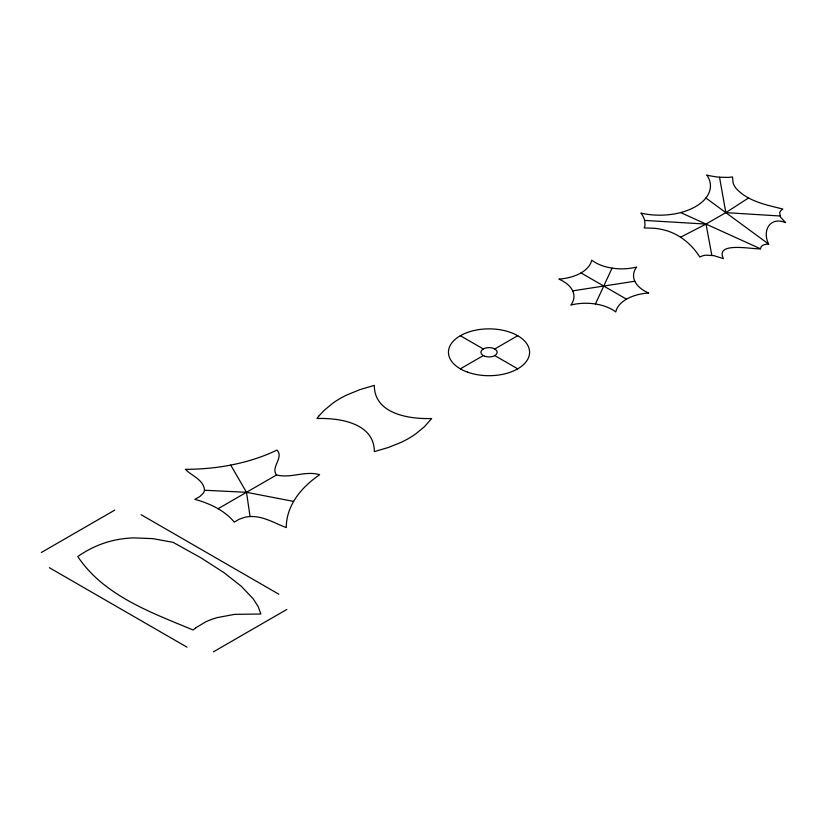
<?xml version="1.0" encoding="UTF-8"?>
<svg xmlns="http://www.w3.org/2000/svg" width="827" height="827" viewBox="0 0 827 827"><rect width="100%" height="100%" fill="white"/><g stroke="black" fill="none" stroke-linecap="round" stroke-linejoin="round"><path stroke-width="1.24" d="M204.496 490.246C203.845 479.784 191.802 475.99 185.393 469.322A141.334 81.594 0 0 0 276.983 450.064C284.281 457.279 270.253 467.7 276.549 474.956C290.649 478.657 305.556 470.418 319.656 474.708A141.334 81.594 0 0 0 286.297 527.585C274.502 523.191 263.141 515.862 250.054 516.555A18.142 10.472 0 0 0 245.092 517.206L239.148 519.232L234.268 522.137A80.901 46.705 0 0 0 194.831 499.363L199.855 496.541L203.359 493.109A18.142 10.472 0 0 0 204.496 490.246L246.508 492.303L293.626 501.42M748.569 197.953L725.827 212.632L706.01 224.076L644.678 220.427L644.998 225.326A24.955 14.41 0 0 1 644.161 227.942L654.322 228.262A40.885 23.601 0 0 1 663.781 229.916C678.884 233.545 691.63 243.975 699.787 256.99L702.412 255.905A11.867 6.854 0 0 1 706.051 255.171L713.815 255.636L723.346 258.613C714.797 241.039 753.418 249.64 760.499 248.793C760.685 244.823 765.502 244.058 768.645 244.089C761.915 230.795 769.916 216.126 785.65 222.639L780.502 217.139L779.696 212.653A11.867 6.854 0 0 1 780.957 210.554L782.838 209.035C766.391 204.931 747.815 201.416 735.958 188.256A40.885 23.601 0 0 1 733.094 182.788L732.515 176.916A24.955 14.41 0 0 1 728.008 177.412L719.521 177.226A60.826 35.116 0 0 1 706.951 175.138M595.419 303.985L612.073 268.113M41.35 552.488L114.767 510.094M218.049 508.729L276.549 474.956M460.35 368.832L483.299 355.589M494.763 348.963L517.712 335.721M213.418 651.831L286.835 609.447M680.58 237.204L706.01 224.076L711.83 255.316M572.677 290.856L634.816 281.242M779.933 215.992L725.827 212.632L719.521 177.226M680.652 212.57L760.499 248.793M580.999 272.92L626.494 299.178M460.35 335.721L483.299 348.963M494.763 355.589L517.712 368.832M141.148 514.735L278.813 594.21M49.382 567.715L187.036 647.19M705.907 197.994L768.645 244.089M230.712 465.094L246.508 492.303L250.054 516.555M706.92 175.169A50.757 29.296 0 0 1 695.569 206.605A50.757 29.296 0 0 1 641.121 213.159M641.059 213.17A60.826 35.116 0 0 1 644.75 220.427M319.201 415.661L316.958 418.514C339.08 417.769 374.393 422.907 374.321 451.625L388.566 447.428L401.209 442.311A101.711 58.717 0 0 0 415.547 434.03L424.416 426.732L431.673 418.514C409.551 419.258 374.238 414.11 374.321 385.392L360.065 389.589L347.433 394.706A101.711 58.717 0 0 0 333.095 402.987L324.225 410.285L319.201 415.661M195.896 627.724L193.042 629.988C151.413 612.569 103.933 595.802 77.79 556.561C89.058 548.57 101.928 542.874 115.449 540.041A65.529 37.835 0 0 1 133.509 537.87L152.726 538.625L173.091 542.336L201.116 557.936L223.797 572.542L241.143 586.147L253.145 598.748L258.189 606.604L260.856 614.006L234.589 614.358L216.901 617.676A58.955 34.041 0 0 0 205.572 621.935L195.896 627.724M484.715 356.241A8.115 4.683 0 0 0 497.141 352.457A8.115 4.683 0 0 0 485.242 348.136A8.115 4.683 0 0 0 484.715 356.241M467.451 372.109A40.554 23.414 0 0 0 529.559 353.16A40.554 23.414 0 0 0 470.077 331.575A40.554 23.414 0 0 0 467.451 372.109M648.637 292.996A37.442 21.616 0 0 0 615.774 311.965A37.442 21.616 0 0 0 570.878 305.029A37.442 21.616 0 0 0 558.856 279.102A37.442 21.616 0 0 0 591.718 260.133A37.442 21.616 0 0 0 636.614 267.08A37.442 21.616 0 0 0 648.637 292.996"/></g></svg>
